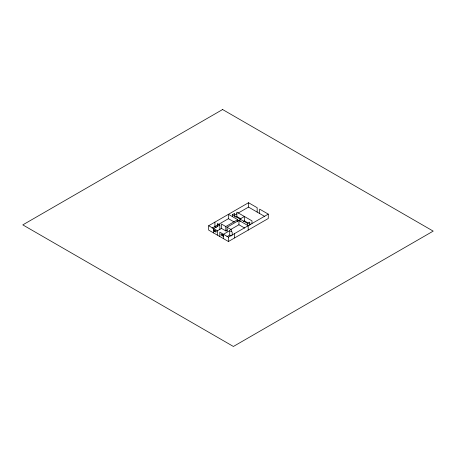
<?xml version="1.0" encoding="UTF-8"?>
<svg xmlns="http://www.w3.org/2000/svg" width="456" height="456" viewBox="0 0 456 456"><rect width="100%" height="100%" fill="white"/><g stroke="black" fill="none" stroke-linecap="round" stroke-linejoin="round"><path stroke-width="0.68" d="M259.635 213.516L259.635 209.133L268.276 214.12L268.276 218.504L228.433 241.509L208.677 230.103L208.677 225.72L248.52 202.715L257.167 207.708L257.167 212.086M232.412 216.571L232.412 214.69L234.635 213.408L234.635 216.537M212.08 228.137L228.433 218.692L234.224 222.038M234.521 215.181L236.955 213.773M238.174 213.072L248.52 207.098L264.822 216.509M219.849 229.357L219.849 224.973L213.619 228.57L213.619 232.953M235.746 217.147L236.852 216.509L240.922 218.857M217.016 230.992L221.479 228.416L225.8 230.907L227.584 229.881M221.479 228.416L221.479 224.033L225.8 226.529L237.696 219.661L237.696 221.536M227.037 231.619L227.037 227.242L238.933 220.373L248.189 225.72L248.189 230.103M243.299 221.513L244.41 220.869L248.486 223.223M230.605 229.562L238.933 224.757L244.718 228.097M232.195 235.233L232.195 232.104L229.727 230.673L223.497 234.276L223.497 238.653M232.412 214.69L247.534 223.423L249.757 222.14L249.757 225.27M226.894 236.692L229.727 235.057L231.209 235.912M219.792 236.516L219.792 232.138L228.433 237.126L268.276 214.12M249.654 223.896L250.817 224.569M237.696 219.661L228.433 214.314L228.433 218.692M227.037 227.242L231.357 229.738L231.357 231.614M219.849 224.973L217.381 223.548L217.381 226.678M216.395 227.356L214.913 226.501L214.913 222.123M208.677 225.72L217.324 230.707L217.324 235.091M213.619 229.664L216.087 231.089L216.087 232.189L213.619 230.764M223.497 235.37L221.023 233.945L221.023 235.04L223.497 236.464M251.98 223.36L251.98 220.858L236.852 212.125L236.852 216.509M248.52 202.715L248.52 207.098M247.534 223.423L247.534 225.925M244.41 220.869L244.41 216.486L239.964 219.057L239.964 221.559M238.933 220.373L238.933 224.757M234.669 233.529L234.669 237.907M229.727 230.673L229.727 235.057M228.433 237.126L228.433 241.509M225.8 226.529L225.8 230.907M222.26 234.658L222.26 235.752M214.85 230.377L214.85 231.477M222.602 109.531L22.8 224.882L233.398 346.469L433.2 231.118L222.602 109.531"/></g></svg>
